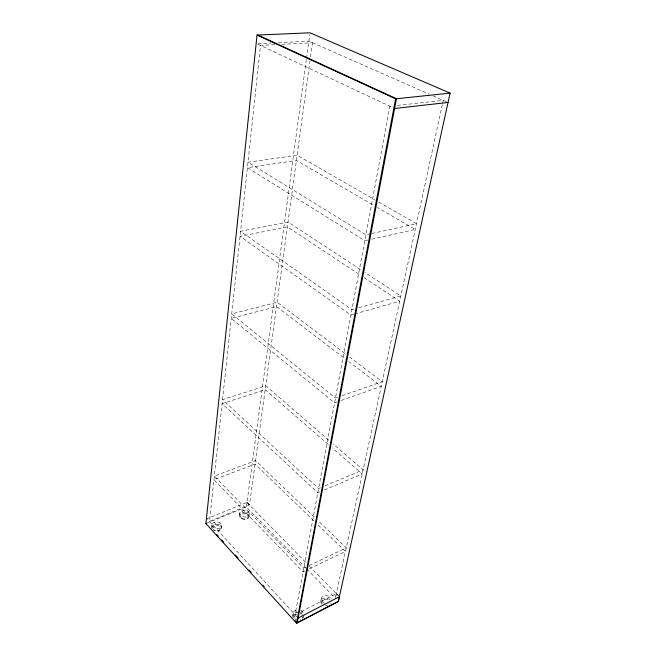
<?xml version="1.0" encoding="UTF-8"?>
<svg xmlns="http://www.w3.org/2000/svg" width="656" height="656" viewBox="0 0 656 656"><rect width="100%" height="100%" fill="white"/><g stroke="black" fill="none" stroke-linecap="round" stroke-linejoin="round"><path stroke-width="0.49" stroke-dasharray="3.28 2.46" d="M211.732 526.711L211.995 524.308M221.457 528.506L221.736 526.112A4.977 3.436 4.9 0 0 215.25 521.897A4.977 3.436 4.9 0 0 213.594 527.67A4.977 3.436 4.9 0 0 221.736 526.112M239.538 515.19L239.842 512.82M306.147 568.326L246.385 506.965L306.36 59.409M306.5 58.392L309.722 34.661M274.774 44.698L260.522 45.436L209.477 521.356L249.469 504.981L309.952 61M310.509 56.949L312.486 42.763M249.067 516.944A4.854 3.305 6.8 0 0 242.622 512.869A4.854 3.305 6.8 0 0 241.211 518.437A4.854 3.305 6.8 0 0 249.067 516.944L249.395 514.583A4.863 3.296 6.8 0 0 242.933 510.507A4.863 3.296 6.8 0 0 241.523 516.059A4.863 3.296 6.8 0 0 249.395 514.583M292.781 615.492L293.24 613.032M303.999 615.041L303.523 617.501A5.461 4.166 12.6 0 0 303.498 616.402M320.792 601.117L321.292 598.69M309.279 565.989L336.323 593.59L335.314 598.272L442.382 104.32M442.603 103.32L443.251 100.335L396.896 105.468M300.317 613.163L302.875 611.851M296.856 613.86L295.061 614.787L389.844 106.247L392.862 105.911M301.342 611.556L336.339 593.59L339.406 596.722M304.909 570.966L303.064 571.86L213.946 479.7L255.061 464.104L313.863 520.897M309.517 568.752L345.466 551.425L317.537 524.447M305.598 567.268L303.753 568.153L214.332 476.117L255.537 460.594L314.544 517.305M309.296 565.497L346.253 547.793L318.226 520.848M319.661 491.951L317.807 492.738L222.105 403.653L265.204 389.705L329.14 445.203M324.294 489.999L362.268 473.952L332.223 447.876M320.448 487.769L318.586 488.548L222.532 399.66L265.737 385.802L329.911 441.176M325.089 485.825L363.153 469.86L333.002 443.841M220.99 523.496L216.865 525.21L214.127 522.233M248.575 512.057L244.614 513.697L241.843 510.819M296.881 616.771L207.017 518.666L246.992 502.406L249.501 504.964M206.533 523.308L246.385 506.965M337.422 401.816L334.568 402.825L231.248 318.39L276.537 306.598L345.54 359.135M341.235 400.472L381.259 386.327L348.787 361.604M337.364 397.38L335.454 398.053L231.732 313.896L277.127 302.227L346.409 354.584M342.145 395.716L382.268 381.685L349.664 357.053M353.855 314.224L350.927 315.06L240.047 236.299L287.394 226.902L360.57 275.315M354.83 313.945L399.709 301.211L363.973 277.562M353.887 309.124L351.928 309.673L240.588 231.297L288.058 222.056L361.538 270.231M358.775 307.754L400.841 295.995L364.957 272.47M367.745 240.063L364.777 240.727L247.41 167.657L296.446 160.49L373.895 205.435M371.706 239.178L415.264 229.444L377.421 207.485M370.845 233.716L365.884 234.799L247.993 162.212L297.16 155.226L374.953 199.883M371.837 233.495L416.503 223.729L375.839 200.392M281.9 44.337L312.445 42.763M257.964 43.706L271.182 43.042M278.3 42.689L308.853 41.156L429.237 94.169M432.976 95.817L448.048 102.451M257.841 44.173L393.026 107.74M324.687 603.249L323.465 602.61A5.363 3.969 14.5 0 1 323.187 596.206A5.363 3.969 14.5 0 1 331.354 598.543M246.992 502.406L249.501 504.972M336.339 593.598L338.168 595.468M246.959 502.422L306.434 563.078M306.852 569.055L334.601 597.542M295.298 610.433L298.619 614.041M211.88 528.498A4.969 3.436 4.9 0 1 216.726 524.185A4.969 3.436 4.9 0 1 221.203 529.097A4.969 3.436 4.9 0 1 213.298 530.056M302.949 616.976A5.478 4.166 12.6 0 1 301.957 617.673M295.339 617.116A5.478 4.166 12.6 0 1 293.371 612.515A5.478 4.166 12.6 0 1 297.873 609.826M300.637 610.342A5.478 4.166 12.6 0 1 303.597 612.852M293.158 617.69A5.461 4.166 12.6 0 1 297.406 612.278M300.177 612.794A5.461 4.166 12.6 0 1 302.4 614.303M300.743 619.772A4.362 3.329 12.6 0 1 299.767 620.133M296.455 619.854A4.362 3.329 12.6 0 1 294.667 618.633M294.093 617.821A4.362 3.329 12.6 0 1 296.405 613.631M300.669 614.434A4.362 3.329 12.6 0 1 301.473 615.115M302.367 617.673A4.362 3.329 12.6 0 1 302.08 618.501M212.79 528.687A3.969 2.747 4.9 0 1 217.005 525.276A3.969 2.747 4.9 0 1 219.924 529.572A3.969 2.747 4.9 0 1 213.241 529.351M327.713 605.603A4.272 3.173 14.5 0 1 325.556 605.644M322.129 603.372A4.272 3.173 14.5 0 1 323.293 599.699A4.272 3.173 14.5 0 1 328.41 600.133M330.157 603.249A4.272 3.173 14.5 0 1 329.911 604.045M321.957 604.209A5.355 3.977 14.5 0 1 322.695 598.625A5.355 3.977 14.5 0 1 330.107 600.002M241.785 518.314A3.879 2.632 6.8 0 0 248.058 517.133A3.879 2.632 6.8 0 0 242.917 513.869A3.879 2.632 6.8 0 0 241.785 518.314"/><path stroke-width="0.98" d="M205.91 523.562L257.037 35.088L309.976 32.8L450.09 93.127L338.365 601.413L296.537 623.2L205.91 523.562L206.533 523.308M296.537 623.2L395.609 98.826L450.09 93.127M295.126 620.601L297.193 622.864L396.462 98.736L257.865 35.055M297.193 622.864L338.414 601.388L339.39 596.714L298.095 618.091M394.617 108.486L448.048 102.451M257.037 35.088L395.609 98.826M216.833 534.615L218.21 536.124M221.646 539.896L223.704 542.159M235.381 554.984L238.128 558.002M249.116 570.064L251.174 572.327M262.851 585.152L264.22 586.661"/></g></svg>
